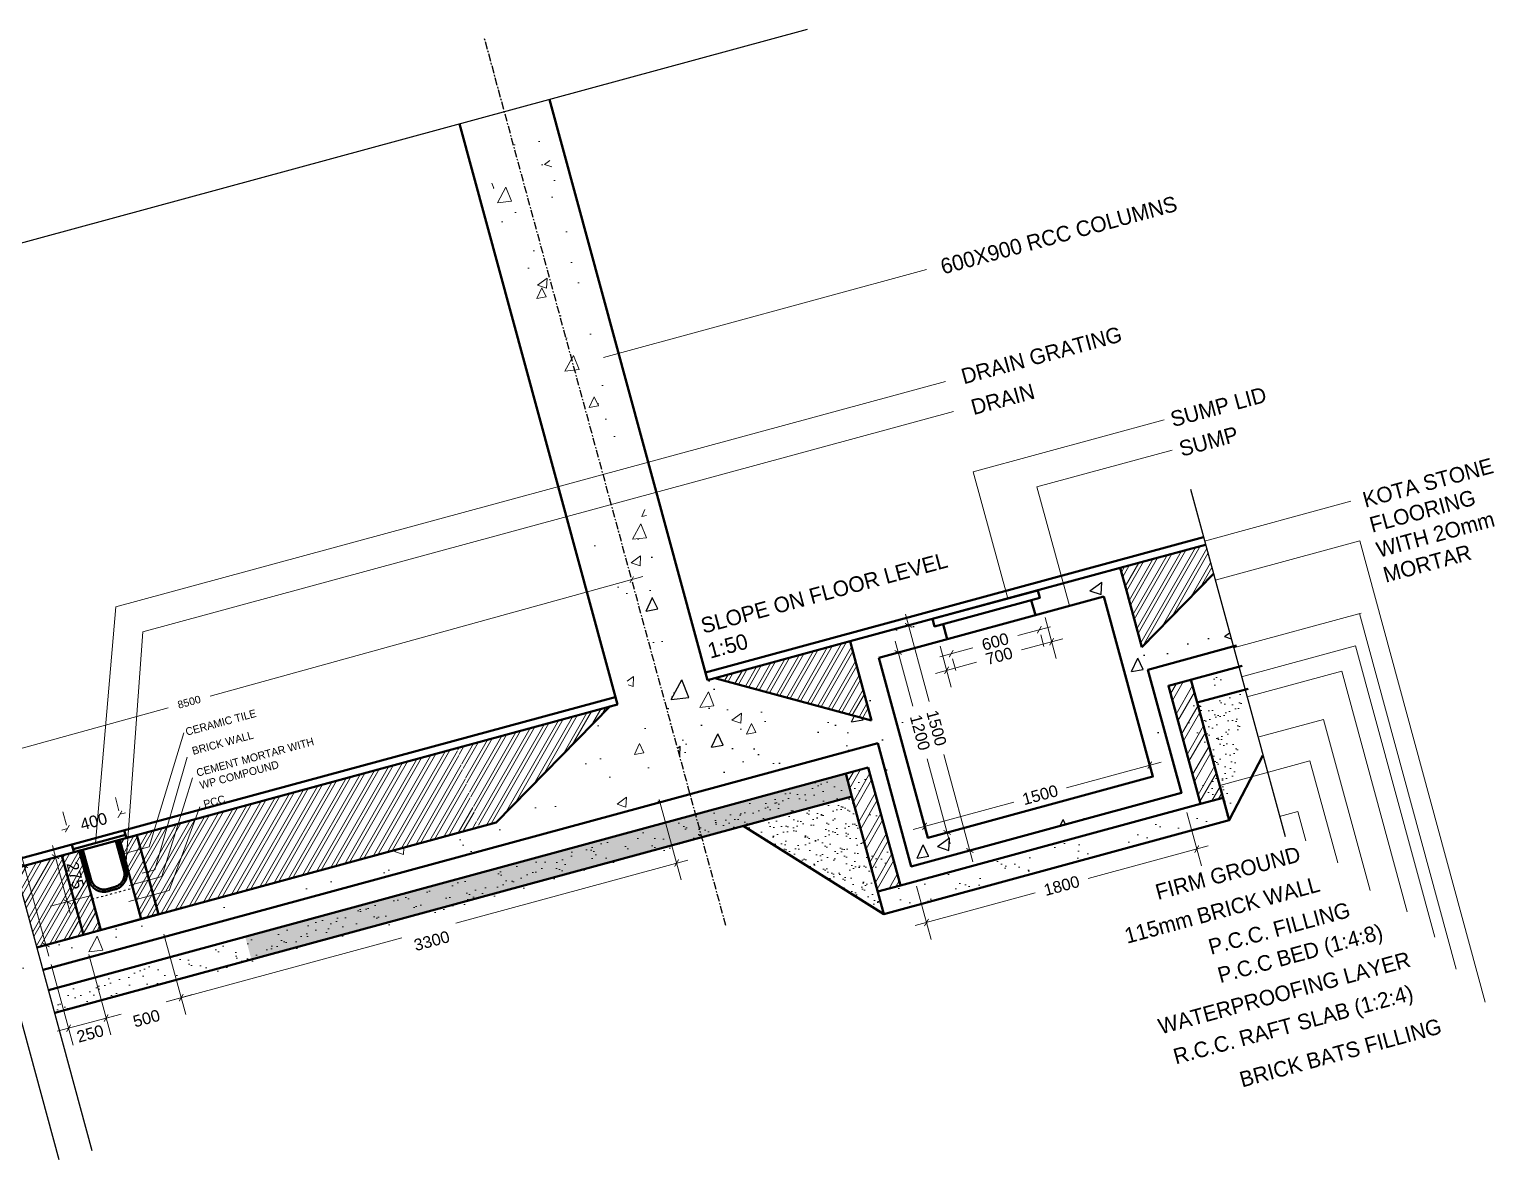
# Model space of a CAD drawing. Header units: millimetres. Extents: x -31731215 to 29997125, y -14487545 to 25622576.
# Drawn here: x 2163708 to 2173127, y -909850 to -902579 of the extents above; entities that cross this region are included whole.
import ezdxf

# ---------------------------------------------------------------- set-up
doc = ezdxf.new("R2010")
doc.units = ezdxf.units.MM
doc.header["$MEASUREMENT"] = 0
for name, pattern in [('1', [0]), ('ACAD_ISO03W100', [30, 12, -18]), ('CENTER', [2, 1.25, -0.25, 0.25, -0.25])]:
    doc.linetypes.add(name, pattern=pattern)
for name, color, linetype, lineweight in [('D AND W', 6, 'Continuous', 9), ('DIMENSION', 101, 'Continuous', 9), ('DIMENSIONS', 2, '1', 15), ('ELEV 4', 21, 'Continuous', 9), ('HATCH', 8, '1', 18), ('section think', 172, 'Continuous', 50), ('SLAB', 240, 'Continuous', 40)]:
    doc.layers.add(name, color=color, linetype=linetype, lineweight=lineweight)
doc.styles.add('2mm', font='arial.ttf')
doc.dimstyles.new('DIM 75', dxfattribs={"dimscale": 75, "dimtxt": 2, "dimasz": 0.5, "dimexe": 1.5, "dimexo": 1.75, "dimgap": 0.9, "dimtad": 1, "dimdec": 0, "dimlfac": -1, "dimrnd": 10, "dimdsep": 46, "dimtxsty": '2mm', "dimblk": 'ARCHTICK', "dimcen": 1, "dimdle": 1, "dimclrd": 256, "dimclre": 1, "dimclrt": 256, "dimadec": 0, "dimazin": 3, "dimtfac": 0.666667, "dimtdec": 0, "dimtix": 1, "dimtofl": 0, "dimtmove": 2, "dimatfit": 3, "dimfxl": 1, "dimtolj": 1, "dimlwd": 13, "dimlwe": 15, "dimarcsym": 0})
pattern_1 = [(60.208688, (1684036.23, -1343275.594), (-57.863285, 33.1269656), []), (60.208688, (1684066.56, -1343267.35), (-57.863285, 33.1269656), [])]
pattern_2 = [(52.70869, (2143080.24, -931550.31), (-28.76608, 93.61499), [0, -77.216, 0, -86.36, 0, -82.55]), (22.7087, (2143080.24, -931550.31), (49.14617, 161.9291), [0, -41.656, 0, -69.596, 0, -26.67]), (342.7087, (2143019.944, -931566.7), (152.58244, 41.77845), [0, -25.4, 0, -91.44, 0, -119.38]), (332.7087, (2143019.94, -931566.7), (135.6664, 83.0859), [0, -12.7, 0, -59.944, 0, -68.58])]

# ---------------------------------------------------------------- blocks, each defined once
blk = doc.blocks.new('_ArchTick')
at = {"color": 0, "linetype": 'ByBlock', "const_width": 0.15}
blk.add_lwpolyline([(-0.5, -0.5), (0.5, 0.5)], dxfattribs=at)
blk = doc.blocks.new('*D464')
at = {"layer": 'Defpoints', "color": 0, "transparency": 16777216}
for p in [(2163675.8, -907959), (2163675.8, -907959), (2163814.5, -908468.8)]:
    blk.add_point(p, dxfattribs=at)
at = {"layer": 'DIMENSION', "lineweight": 13, "transparency": 16777216}
blk.add_line((2163834.1, -908541.2), (2163656.2, -907886.6), dxfattribs=at)
at = {"layer": 'DIMENSION', "color": 1, "lineweight": 15, "transparency": 16777216}
for p, q in [((2163802.5, -907924.5), (2163784.4, -907929.4)), ((2163941.1, -908434.4), (2163923, -908439.3))]:
    blk.add_line(p, q, dxfattribs=at)
at = {"layer": 'DIMENSION', "lineweight": 13, "transparency": 16777216, "xscale": 37.5, "yscale": 37.5, "zscale": 37.5}
for p, rotation in [((2163675.8, -907959), 105.2086876161809), ((2163814.5, -908468.8), 285.2086876161809)]:
    blk.add_blockref('_ArchTick', p, dxfattribs=dict(at, rotation=rotation))
at = {"layer": 'DIMENSION', "transparency": 16777216, "insert": (2163600.3, -908253.3), "char_height": 75, "attachment_point": 5, "rotation": 285.20869, "style": '2mm'}
blk.add_mtext('\\A1;530', dxfattribs=at)
blk = doc.blocks.new('*D467')
at = {"layer": 'Defpoints', "color": 0, "transparency": 16777216}
for p in [(2163814.5, -908468.8), (2164055.7, -908403.3), (2164201.4, -908939.3)]:
    blk.add_point(p, dxfattribs=at)
at = {"layer": 'DIMENSION', "color": 1, "lineweight": 15, "transparency": 16777216}
for p, q in [((2164090.1, -908529.9), (2164231, -909047.9)), ((2163848.9, -908595.5), (2163989.7, -909113.5))]:
    blk.add_line(p, q, dxfattribs=at)
at = {"layer": 'DIMENSION', "lineweight": 13, "transparency": 16777216}
blk.add_line((2163887.8, -909024.6), (2164273.8, -908919.7), dxfattribs=at)
at = {"layer": 'DIMENSION', "lineweight": 13, "transparency": 16777216, "xscale": 37.5, "yscale": 37.5, "zscale": 37.5}
for p, rotation in [((2164201.4, -908939.3), 15.20868761619487), ((2163960.2, -909004.9), 195.2086876161949)]:
    blk.add_blockref('_ArchTick', p, dxfattribs=dict(at, rotation=rotation))
at = {"layer": 'DIMENSION', "transparency": 16777216, "insert": (2164099.2, -909039.7), "char_height": 75, "attachment_point": 5, "rotation": 15.20869, "style": '2mm'}
blk.add_mtext('\\A1;250', dxfattribs=at)
blk = doc.blocks.new('*D468')
at = {"layer": 'Defpoints', "color": 0, "transparency": 16777216}
for p in [(2163876.1, -907901.3), (2164165.6, -907825.8), (2164241.4, -908116.1)]:
    blk.add_point(p, dxfattribs=at)
at = {"layer": 'DIMENSION', "color": 1, "lineweight": 15, "transparency": 16777216}
for p, q in [((2164038.6, -907858.9), (2163767.3, -907929.7)), ((2164114.4, -908149.2), (2163843, -908220))]:
    blk.add_line(p, q, dxfattribs=at)
at = {"layer": 'DIMENSION', "lineweight": 13, "transparency": 16777216}
blk.add_line((2163970.8, -908264.2), (2163857.2, -907828.7), dxfattribs=at)
at = {"layer": 'DIMENSION', "lineweight": 13, "transparency": 16777216, "xscale": 37.5, "yscale": 37.5, "zscale": 37.5}
for p, rotation in [((2163876.1, -907901.3), 104.6189198224399), ((2163951.8, -908191.6), 284.6189198224399)]:
    blk.add_blockref('_ArchTick', p, dxfattribs=dict(at, rotation=rotation))
at = {"layer": 'DIMENSION', "transparency": 16777216, "insert": (2164003.8, -908022), "char_height": 75, "attachment_point": 5, "rotation": 284.61892, "style": '2mm'}
blk.add_mtext('\\A1;275', dxfattribs=at)
blk = doc.blocks.new('*D469')
at = {"layer": 'Defpoints', "color": 0, "transparency": 16777216}
for p in [(2164290.2, -907628.8), (2164318.4, -907732.5), (2163980.7, -907824.3)]:
    blk.add_point(p, dxfattribs=at)
at = {"layer": 'DIMENSION', "color": 1, "lineweight": 15, "transparency": 16777216}
for p, q in [((2164284, -907605.8), (2164260.7, -907520.2)), ((2163946.2, -907697.6), (2163923, -907612.1))]:
    blk.add_line(p, q, dxfattribs=at)
at = {"layer": 'DIMENSION', "lineweight": 13, "transparency": 16777216}
for p, q in [((2164290.2, -907628.8), (2164326.4, -907619)), ((2163952.5, -907720.6), (2163916.3, -907730.5))]:
    blk.add_line(p, q, dxfattribs=at)
at = {"layer": 'DIMENSION', "lineweight": 13, "transparency": 16777216, "xscale": 37.5, "yscale": 37.5, "zscale": 37.5}
for p, rotation in [((2164290.2, -907628.8), 195.2086876161795), ((2163952.5, -907720.6), 15.20868761617955)]:
    blk.add_blockref('_ArchTick', p, dxfattribs=dict(at, rotation=rotation))
at = {"layer": 'DIMENSION', "transparency": 16777216, "insert": (2164121.4, -907674.7), "char_height": 75, "attachment_point": 5, "rotation": 15.20869, "style": '2mm'}
blk.add_mtext('\\A1;400', dxfattribs=at)
blk = doc.blocks.new('*D470')
at = {"layer": 'Defpoints', "color": 0, "transparency": 16777216}
for p in [(2167580, -906119.5), (2167580, -906119.5), (2161890.2, -907693.8)]:
    blk.add_point(p, dxfattribs=at)
at = {"layer": 'ELEV 4', "color": 1, "lineweight": 15, "transparency": 16777216}
for p, q in [((2167545, -905993), (2167550, -906011.1)), ((2161855.2, -907567.3), (2161860.2, -907585.4))]:
    blk.add_line(p, q, dxfattribs=at)
at = {"layer": 'ELEV 4', "lineweight": 13, "transparency": 16777216}
for p, q in [((2167652.3, -906099.5), (2164870.3, -906869.3)), ((2161817.9, -907713.8), (2164599.9, -906944))]:
    blk.add_line(p, q, dxfattribs=at)
at = {"layer": 'ELEV 4', "lineweight": 13, "transparency": 16777216, "xscale": 33.75, "yscale": 33.75, "zscale": 33.75}
for p, rotation in [((2167580, -906119.5), 15.46584766612798), ((2161890.2, -907693.8), 195.465847666128)]:
    blk.add_blockref('_ArchTick', p, dxfattribs=dict(at, rotation=rotation))
at = {"layer": 'ELEV 4', "transparency": 16777216, "insert": (2164735.1, -906906.6), "char_height": 48.75, "attachment_point": 5, "rotation": 15.46585, "style": '2mm'}
blk.add_mtext('\\A1;8500', dxfattribs=at)
blk = doc.blocks.new('*D473')
at = {"layer": 'Defpoints', "color": 0, "transparency": 16777216}
for p in [(2170174.4, -906347.7), (2170199.9, -906441.6), (2169607.7, -906501.8)]:
    blk.add_point(p, dxfattribs=at)
at = {"layer": 'DIMENSION', "lineweight": 13, "transparency": 16777216}
for p, q in [((2170272.3, -906421.9), (2170061.7, -906479.2)), ((2169560.8, -906615.3), (2169771.4, -906558.1))]:
    blk.add_line(p, q, dxfattribs=at)
at = {"layer": 'DIMENSION', "color": 1, "lineweight": 15, "transparency": 16777216}
for p, q in [((2170208.8, -906474.4), (2170229.4, -906550.1)), ((2169642.1, -906628.4), (2169662.7, -906704.2))]:
    blk.add_line(p, q, dxfattribs=at)
at = {"layer": 'DIMENSION', "lineweight": 13, "transparency": 16777216, "xscale": 37.5, "yscale": 37.5, "zscale": 37.5}
for p, rotation in [((2170199.9, -906441.6), 15.2086876161846), ((2169633.2, -906595.7), 195.2086876161846)]:
    blk.add_blockref('_ArchTick', p, dxfattribs=dict(at, rotation=rotation))
at = {"layer": 'DIMENSION', "transparency": 16777216, "insert": (2169916.6, -906518.6), "char_height": 75, "attachment_point": 5, "rotation": 15.20869, "style": '2mm'}
blk.add_mtext('\\A1;600', dxfattribs=at)
blk = doc.blocks.new('*D474')
at = {"layer": 'Defpoints', "color": 0, "transparency": 16777216}
for p in [(2170202.5, -906236.4), (2169527.1, -906420.1), (2170279.3, -906518.8)]:
    blk.add_point(p, dxfattribs=at)
at = {"layer": 'DIMENSION', "color": 1, "lineweight": 15, "transparency": 16777216}
for p, q in [((2170237, -906363.1), (2170308.8, -906627.4)), ((2169561.5, -906546.7), (2169633.4, -906811))]:
    blk.add_line(p, q, dxfattribs=at)
at = {"layer": 'DIMENSION', "lineweight": 13, "transparency": 16777216}
for p, q in [((2170351.7, -906499.2), (2170086.3, -906571.3)), ((2169531.5, -906722.2), (2169796.9, -906650))]:
    blk.add_line(p, q, dxfattribs=at)
at = {"layer": 'DIMENSION', "lineweight": 13, "transparency": 16777216, "xscale": 37.5, "yscale": 37.5, "zscale": 37.5}
for p, rotation in [((2170279.3, -906518.8), 15.20868761616951), ((2169603.8, -906702.5), 195.2086876161695)]:
    blk.add_blockref('_ArchTick', p, dxfattribs=dict(at, rotation=rotation))
at = {"layer": 'DIMENSION', "transparency": 16777216, "insert": (2169941.6, -906610.7), "char_height": 75, "attachment_point": 5, "rotation": 15.20869, "style": '2mm'}
blk.add_mtext('\\A1;700', dxfattribs=at)
blk = doc.blocks.new('*D475')
at = {"layer": 'Defpoints', "color": 0, "transparency": 16777216}
for p in [(2169167.3, -906621.5), (2169482.1, -907779.5), (2169607.5, -907745.4)]:
    blk.add_point(p, dxfattribs=at)
at = {"layer": 'DIMENSION', "lineweight": 13, "transparency": 16777216}
for p, q in [((2169273, -906515), (2169386.6, -906933)), ((2169627.2, -907817.8), (2169478.9, -907272.3))]:
    blk.add_line(p, q, dxfattribs=at)
at = {"layer": 'DIMENSION', "color": 1, "lineweight": 15, "transparency": 16777216}
for p, q in [((2169294, -906587.1), (2169401.2, -906557.9)), ((2169608.8, -907745), (2169716.1, -907715.9))]:
    blk.add_line(p, q, dxfattribs=at)
at = {"layer": 'DIMENSION', "lineweight": 13, "transparency": 16777216, "xscale": 37.5, "yscale": 37.5, "zscale": 37.5}
for p, rotation in [((2169292.7, -906587.4), 105.2086876161713), ((2169607.5, -907745.4), 285.2086876161713)]:
    blk.add_blockref('_ArchTick', p, dxfattribs=dict(at, rotation=rotation))
at = {"layer": 'DIMENSION', "transparency": 16777216, "insert": (2169432.8, -907102.7), "char_height": 75, "attachment_point": 5, "rotation": 285.20869, "style": '2mm'}
blk.add_mtext('\\A1;1200', dxfattribs=at)
blk = doc.blocks.new('*D476')
at = {"layer": 'Defpoints', "color": 0, "transparency": 16777216}
for p in [(2168983.2, -906516.1), (2169753, -907861.3), (2169376.7, -907963.6)]:
    blk.add_point(p, dxfattribs=at)
at = {"layer": 'DIMENSION', "color": 1, "lineweight": 15, "transparency": 16777216}
for p, q in [((2169109.9, -906481.7), (2169468, -906384.3)), ((2169503.4, -907929.1), (2169861.5, -907831.8))]:
    blk.add_line(p, q, dxfattribs=at)
at = {"layer": 'DIMENSION', "lineweight": 13, "transparency": 16777216}
for p, q in [((2169339.8, -906341.4), (2169492.8, -906904.1)), ((2169772.7, -907933.7), (2169585, -907243.5))]:
    blk.add_line(p, q, dxfattribs=at)
at = {"layer": 'DIMENSION', "lineweight": 13, "transparency": 16777216, "xscale": 37.5, "yscale": 37.5, "zscale": 37.5}
for p, rotation in [((2169359.5, -906413.8), 105.2086876161774), ((2169753, -907861.3), 285.2086876161774)]:
    blk.add_blockref('_ArchTick', p, dxfattribs=dict(at, rotation=rotation))
at = {"layer": 'DIMENSION', "transparency": 16777216, "insert": (2169538.9, -907073.8), "char_height": 75, "attachment_point": 5, "rotation": 285.20869, "style": '2mm'}
blk.add_mtext('\\A1;1500', dxfattribs=at)
blk = doc.blocks.new('*D477')
at = {"layer": 'Defpoints', "color": 0, "transparency": 16777216}
for p in [(2170909.6, -907312.6), (2170929.6, -907386), (2169482.1, -907779.5)]:
    blk.add_point(p, dxfattribs=at)
at = {"layer": 'DIMENSION', "color": 1, "lineweight": 15, "transparency": 16777216}
for p, q in [((2170895.1, -907259.3), (2170880.1, -907204)), ((2169447.7, -907652.8), (2169432.6, -907597.5))]:
    blk.add_line(p, q, dxfattribs=at)
at = {"layer": 'DIMENSION', "lineweight": 13, "transparency": 16777216}
for p, q in [((2170982, -907292.9), (2170374.8, -907458)), ((2169389.8, -907725.7), (2170035.4, -907550.2))]:
    blk.add_line(p, q, dxfattribs=at)
at = {"layer": 'DIMENSION', "lineweight": 13, "transparency": 16777216, "xscale": 37.5, "yscale": 37.5, "zscale": 37.5}
for p, rotation in [((2170909.6, -907312.6), 15.20868761617191), ((2169462.2, -907706.1), 195.2086876161719)]:
    blk.add_blockref('_ArchTick', p, dxfattribs=dict(at, rotation=rotation))
at = {"layer": 'DIMENSION', "transparency": 16777216, "insert": (2170205.1, -907504.1), "char_height": 75, "attachment_point": 5, "rotation": 15.20869, "style": '2mm'}
blk.add_mtext('\\A1;1500', dxfattribs=at)
blk = doc.blocks.new('*D478')
at = {"layer": 'Defpoints', "color": 0, "transparency": 16777216}
for p in [(2171113.7, -907491.4), (2171211.8, -907852.2), (2169376.7, -907963.6)]:
    blk.add_point(p, dxfattribs=at)
at = {"layer": 'DIMENSION', "color": 1, "lineweight": 15, "transparency": 16777216}
for p, q in [((2171148.1, -907618), (2171241.3, -907960.8)), ((2169411.1, -908090.2), (2169504.3, -908433))]:
    blk.add_line(p, q, dxfattribs=at)
at = {"layer": 'DIMENSION', "lineweight": 13, "transparency": 16777216}
for p, q in [((2171284.1, -907832.5), (2170513, -908042.2)), ((2169402.4, -908344.1), (2170173.6, -908134.4))]:
    blk.add_line(p, q, dxfattribs=at)
at = {"layer": 'DIMENSION', "lineweight": 13, "transparency": 16777216, "xscale": 37.5, "yscale": 37.5, "zscale": 37.5}
for p, rotation in [((2171211.8, -907852.2), 15.20868761617425), ((2169474.8, -908324.4), 195.2086876161742)]:
    blk.add_blockref('_ArchTick', p, dxfattribs=dict(at, rotation=rotation))
at = {"layer": 'DIMENSION', "transparency": 16777216, "insert": (2170343.3, -908088.3), "char_height": 75, "attachment_point": 5, "rotation": 15.20869, "style": '2mm'}
blk.add_mtext('\\A1;1800', dxfattribs=at)
blk = doc.blocks.new('*D479')
at = {"layer": 'Defpoints', "color": 0, "transparency": 16777216}
for p in [(2164538.2, -908272.1), (2164055.7, -908403.3), (2164683.9, -908808.2)]:
    blk.add_point(p, dxfattribs=at)
at = {"layer": 'DIMENSION', "color": 1, "lineweight": 15, "transparency": 16777216}
for p, q in [((2164572.6, -908398.7), (2164713.4, -908916.7)), ((2164090.1, -908529.9), (2164231, -909047.9))]:
    blk.add_line(p, q, dxfattribs=at)
at = {"layer": 'DIMENSION', "lineweight": 13, "transparency": 16777216}
for p, q in [((2164756.3, -908788.5), (2164587.6, -908834.3)), ((2164129.1, -908959), (2164297.7, -908913.2))]:
    blk.add_line(p, q, dxfattribs=at)
at = {"layer": 'DIMENSION', "lineweight": 13, "transparency": 16777216, "xscale": 37.5, "yscale": 37.5, "zscale": 37.5}
for p, rotation in [((2164683.9, -908808.2), 15.20868761618088), ((2164201.4, -908939.3), 195.2086876161809)]:
    blk.add_blockref('_ArchTick', p, dxfattribs=dict(at, rotation=rotation))
at = {"layer": 'DIMENSION', "transparency": 16777216, "insert": (2164461, -908941.3), "char_height": 75, "attachment_point": 5, "rotation": 15.20869, "style": '2mm'}
blk.add_mtext('\\A1;500', dxfattribs=at)
blk = doc.blocks.new('*D480')
at = {"layer": 'Defpoints', "color": 0, "transparency": 16777216}
for p in [(2167722.6, -907406.4), (2167868.3, -907942.5), (2164538.2, -908272.1)]:
    blk.add_point(p, dxfattribs=at)
at = {"layer": 'DIMENSION', "color": 1, "lineweight": 15, "transparency": 16777216}
for p, q in [((2167757, -907533), (2167897.9, -908051)), ((2164572.6, -908398.7), (2164713.4, -908916.7))]:
    blk.add_line(p, q, dxfattribs=at)
at = {"layer": 'DIMENSION', "lineweight": 13, "transparency": 16777216}
for p, q in [((2167940.7, -907922.8), (2166449.2, -908328.3)), ((2164611.6, -908827.8), (2166103.1, -908422.4))]:
    blk.add_line(p, q, dxfattribs=at)
at = {"layer": 'DIMENSION', "lineweight": 13, "transparency": 16777216, "xscale": 37.5, "yscale": 37.5, "zscale": 37.5}
for p, rotation in [((2167868.3, -907942.5), 15.20868761617496), ((2164683.9, -908808.2), 195.208687616175)]:
    blk.add_blockref('_ArchTick', p, dxfattribs=dict(at, rotation=rotation))
at = {"layer": 'DIMENSION', "transparency": 16777216, "insert": (2166294.5, -908442.9), "char_height": 75, "attachment_point": 5, "rotation": 15.20869, "style": '2mm'}
blk.add_mtext('\\A1;3300', dxfattribs=at)

msp = doc.modelspace()

# ---------------------------------------------------------------- hatches: boundary and pattern name
h = msp.add_hatch()
h.set_pattern_fill('AR-CONC', color=256, scale=5, angle=15.2086876)
h.set_pattern_definition([(65.2087, (2085837.2, -919156.6), (899.927, 162.063), [95.25, -1047.75]), (10.2087, (2085837.2, -919156.6), (-420.65, 875.599), [76.2, -838.203]), (115.6601, (2085912.2, -919143.1), (479.276, 1037.662), [80.95, -890.451]), (61.3929, (2085770.6, -918911.5), (1363.071, 152.719), [142.875, -1571.625]), (111.8442, (2085884.2, -918898.7), (820.904, 1505.2), [121.425, -1335.678]), (6.3928, (2085770.6, -918911.5), (820.904, 1505.2), [114.3, -1257.299]), (36.2087, (2085909.8, -918939.4), (865.661, -294.5485), [95.25, -1047.75]), (341.2087, (2085909.8, -918939.4), (56.592, 969.75), [76.2, -838.2]), (86.6601, (2085981.9, -918964), (922.253, 675.201), [80.95, -890.45]), (52.7087, (2085837.2, -919156.57), (-96.0068, 412.0195), [0, -828.04, 0, -850.9, 0, -841.375]), (22.7087, (2085837.2, -919156.57), (190.9925, 571.0055), [0, -485.14, 0, -808.99, 0, -320.675]), (342.7087, (2085563.92, -919230.87), (661.7231, 150.2106), [0, -317.5, 0, -990.6, 0, -1314.45]), (332.7087, (2085441.37, -919264.2), (681.3547, 316.9776), [0, -412.75, 0, -657.86, 0, -933.45])])
h.paths.add_polyline_path([(2170759.521, -906188.653), (2170720.17, -906043.906), (2170189.433, -906188.191), (2170202.55, -906236.439), (2169527.066, -906420.074), (2169513.949, -906371.825), (2168983.212, -906516.11), (2169022.563, -906660.856), (2169121.827, -907025.992), (2168114.733, -906752.212), (2167969.987, -906791.562), (2167641.821, -905584.434), (2167448.825, -905636.901), (2167954.957, -907498.658), (2169161.178, -907170.738), (2169376.716, -907963.575), (2171113.674, -907491.371), (2170898.136, -906698.535), (2171446.577, -906549.437), (2171319.692, -906082.702), (2170858.785, -906553.788)])
h.paths.add_polyline_path([(2170929.577, -907385.975), (2169482.112, -907779.478), (2169167.309, -906621.506), (2170614.774, -906228.003)], flags=16)
at = {"layer": 'DIMENSIONS'}
h = msp.add_hatch(dxfattribs=at)
h.set_pattern_fill('AR-SAND', color=0, scale=3, angle=15.2086876)
h.set_pattern_definition([(52.7087, (2135753.94, -917450.61), (-43.1491, 140.4225), [0, -115.824, 0, -129.54, 0, -123.825]), (22.7087, (2135753.94, -917450.61), (73.7193, 242.8936), [0, -62.484, 0, -104.394, 0, -40.005]), (342.7087, (2135663.5, -917475.2), (228.87366, 62.66767), [0, -38.1, 0, -137.16, 0, -179.07]), (332.7087, (2135663.5, -917475.2), (203.4996, 124.6289), [0, -19.05, 0, -89.916, 0, -102.87])])
h.paths.add_polyline_path([(2167996.2, -907650.367), (2165101.27, -908437.373), (2165140.62, -908582.12), (2168035.55, -907795.113)])
h.paths.add_polyline_path([(2168961.176, -907388.031), (2167996.2, -907650.367), (2168035.55, -907795.113), (2169000.527, -907532.778)])
h.paths.add_polyline_path([(2163837.083, -908781.051), (2163876.433, -908925.798), (2165140.62, -908582.12), (2165101.27, -908437.373)])
h = msp.add_hatch(dxfattribs=at)
h.set_pattern_fill('ANSI32', color=253, scale=7, angle=15.2086876)
h.set_pattern_definition(pattern_1)
h.paths.add_polyline_path([(2163617.875, -907974.714), (2163756.489, -908484.596), (2164055.699, -908403.253), (2163917.084, -907893.371)])
h.paths.add_polyline_path([(2163703.159, -908334.975), (2163647.462, -908130.099), (2163498.322, -908170.644), (2163554.019, -908375.52)], flags=9)
h.paths.add_polyline_path([(2164105.754, -908104.583), (2164052.168, -907899.144), (2163902.619, -907938.151), (2163956.204, -908143.59)], flags=9)
h = msp.add_hatch(dxfattribs=at)
h.set_pattern_fill('ANSI32', color=253, scale=7, angle=15.2086876)
h.set_pattern_definition(pattern_1)
h.paths.add_polyline_path([(2164028.057, -907863.203), (2163917.084, -907893.371), (2164055.699, -908403.253), (2164166.672, -908373.085)])
at = {"layer": 'HATCH'}
h = msp.add_hatch(dxfattribs=at)
h.set_pattern_fill('AR-CONC', color=256, scale=4, angle=15.2086876)
h.set_pattern_definition([(65.2087, (2135778.3, -917540.15), (719.941, 129.651), [76.2, -838.2]), (10.2087, (2135778.3, -917540.15), (-336.52, 700.479), [60.96, -670.562]), (115.6601, (2135838.3, -917529.34), (383.421, 830.13), [64.76, -712.361]), (61.393, (2135725, -917344.1), (1090.457, 122.175), [114.3, -1257.3]), (111.8442, (2135815.8, -917333.9), (656.723, 1204.16), [97.14, -1068.542]), (6.393, (2135725, -917344.1), (656.723, 1204.16), [91.44, -1005.84]), (36.2087, (2135836.35, -917366.43), (692.529, -235.639), [76.2, -838.2]), (341.2087, (2135836.35, -917366.4), (45.274, 775.8), [60.96, -670.56]), (86.6601, (2135894.06, -917386.1), (737.803, 540.161), [64.76, -712.36]), (52.7087, (2135778.28, -917540.15), (-76.8054, 329.6156), [0, -662.432, 0, -680.72, 0, -673.1]), (22.7087, (2135778.3, -917540.15), (152.794, 456.8044), [0, -388.112, 0, -647.192, 0, -256.54]), (342.7087, (2135559.65, -917599.58), (529.3785, 120.1685), [0, -254, 0, -792.48, 0, -1051.56]), (332.7087, (2135461.6, -917626.24), (545.084, 253.582), [0, -330.2, 0, -526.288, 0, -746.76])])
h.paths.add_polyline_path([(2160971.76, -904683.093), (2160778.764, -904735.56), (2161794.136, -908470.509), (2161649.389, -908509.86), (2161748.654, -908874.995), (2160880.175, -909111.097), (2160958.875, -909400.59), (2162165.096, -909072.671)])
h.paths.add_polyline_path([(2168114.733, -906752.212), (2167969.987, -906791.562), (2167641.821, -905584.434), (2167448.825, -905636.901), (2167954.957, -907498.658), (2169511.108, -907075.608), (2169471.757, -906930.861), (2169121.827, -907025.992)])
h.paths.add_polyline_path([(2166954.615, -903056.613), (2166761.62, -903109.08), (2167396.282, -905443.625), (2167589.277, -905391.158)])
h.paths.add_polyline_path([(2166761.62, -903109.08), (2166568.625, -903161.547), (2167203.287, -905496.092), (2167396.282, -905443.625)])
h.paths.add_polyline_path([(2165020.676, -908140.918), (2163331.967, -908600.005), (2162324.873, -908326.225), (2162363.218, -908315.801), (2161347.846, -904580.851), (2160971.76, -904683.093), (2162165.096, -909072.671), (2165060.026, -908285.664)])
h.paths.add_polyline_path([(2166709.385, -907681.831), (2165020.676, -908140.918), (2165060.026, -908285.664), (2167954.957, -907498.658), (2167448.825, -905636.901), (2167255.83, -905689.369), (2167583.996, -906896.496), (2167439.25, -906935.847)])
h = msp.add_hatch(dxfattribs=at)
h.set_pattern_fill('ANSI32', color=253, scale=7, angle=15.2086876)
h.set_pattern_definition([(60.20869, (2143080.24, -931550.31), (-57.86329, 33.12697), []), (60.20869, (2143110.57, -931542.067), (-57.86329, 33.12697), [])])
h.paths.add_polyline_path([(2165267.985, -907526.12), (2164616.659, -907703.187), (2164664.841, -907690.089)], flags=16)
h.paths.add_polyline_path([(2167439.25, -906935.847), (2166944.746, -907070.281), (2166778.552, -907528.061), (2166675.219, -907556.153), (2166709.385, -907681.831)])
h.paths.add_polyline_path([(2166944.746, -907070.281), (2166836.389, -907099.738), (2166731.476, -907438.852), (2166649.396, -907461.166), (2166675.219, -907556.153), (2166778.552, -907528.061)], flags=17)
h.paths.add_polyline_path([(2166836.389, -907099.738), (2166765.695, -907118.957), (2166621.412, -907158.181), (2166570.77, -907171.949), (2166649.396, -907461.166), (2166731.476, -907438.852)], flags=16)
h.paths.add_polyline_path([(2166765.695, -907118.957), (2166681.777, -907141.771), (2166649.809, -907246.954), (2166595.197, -907261.801), (2166570.77, -907171.949), (2166621.412, -907158.181)], flags=0)
h.paths.add_polyline_path([(2166681.777, -907141.771), (2166570.77, -907171.949), (2166595.197, -907261.801), (2166649.809, -907246.954)], flags=0)
h.paths.add_polyline_path([(2166570.77, -907171.949), (2166513.552, -907187.504), (2166506.549, -907285.9), (2166595.197, -907261.801)])
h.paths.add_polyline_path([(2166595.197, -907261.801), (2166506.549, -907285.9), (2166501.574, -907355.788), (2166538.424, -907491.335), (2166649.396, -907461.166), (2166635.315, -907409.369)])
h.paths.add_polyline_path([(2166513.552, -907187.504), (2166459.798, -907202.117), (2166484.225, -907291.969), (2166506.549, -907285.9)])
h.paths.add_polyline_path([(2166506.549, -907285.9), (2166484.225, -907291.969), (2166501.574, -907355.788)], flags=17)
h.paths.add_polyline_path([(2166649.396, -907461.166), (2166538.424, -907491.335), (2166564.247, -907586.321), (2166675.219, -907556.153)])
h.paths.add_polyline_path([(2166675.219, -907556.153), (2166564.247, -907586.321), (2166598.413, -907711.999), (2166709.385, -907681.831)])
h.paths.add_polyline_path([(2166454.906, -907203.447), (2164288.601, -907792.372), (2164427.215, -908302.254), (2166593.521, -907713.329)])
h.paths.add_polyline_path([(2168983.212, -906516.11), (2168114.733, -906752.212), (2169121.827, -907025.992), (2169022.563, -906660.856)])
h.paths.add_polyline_path([(2171319.692, -906082.702), (2171268.612, -905894.808), (2170720.17, -906043.906), (2170759.521, -906188.653), (2170858.785, -906553.788)])
h.paths.add_polyline_path([(2163544.195, -908542.309), (2163405.58, -908032.427), (2162507.964, -908276.45), (2163381.032, -908513.795)])
h = msp.add_hatch(dxfattribs=at)
h.set_pattern_fill('AR-SAND', color=256, scale=5, angle=15.2086876)
h.set_pattern_definition([(52.7087, (2085837.2, -919156.57), (-71.9152, 234.03747), [0, -193.04, 0, -215.9, 0, -206.375]), (22.7087, (2085837.2, -919156.57), (122.8654, 404.8227), [0, -104.14, 0, -173.99, 0, -66.675]), (342.7087, (2085686.47, -919197.55), (381.4561, 104.4461), [0, -63.5, 0, -228.6, 0, -298.45]), (332.7087, (2085686.47, -919197.55), (339.166, 207.7148), [0, -31.75, 0, -149.86, 0, -171.45])])
h.paths.add_polyline_path([(2169100.023, -907326.977), (2167990.388, -907628.988), (2168030.303, -907775.814), (2168995.28, -907513.478), (2169201.055, -908270.403), (2171420.502, -907667.031), (2171214.727, -906910.107), (2171521.924, -906826.593), (2171481.747, -906678.807), (2171029.803, -906801.671), (2171236.405, -907561.635), (2169306.451, -908086.306)])
h = msp.add_hatch(dxfattribs=at)
h.set_pattern_fill('ANSI32', color=253, scale=10, angle=15.2086876)
h.set_pattern_definition([(60.2087, (2145154.94, -930986.29), (-82.66184, 47.32424), []), (60.2087, (2145198.27, -930974.51), (-82.66184, 47.32424), [])])
h.paths.add_polyline_path([(2171174.723, -906762.956), (2171029.988, -906802.348), (2171069.98, -906949.457), (2171236.405, -907561.635), (2171381.151, -907522.285)])
h = msp.add_hatch(dxfattribs=at)
h.set_pattern_fill('AR-SAND', color=253, scale=2, angle=15.2086876)
h.set_pattern_definition(pattern_2)
h.paths.add_polyline_path([(2171214.727, -906910.107), (2171521.924, -906826.593), (2171420.502, -907667.031)])
h = msp.add_hatch(dxfattribs=at)
h.set_pattern_fill('ANSI32', color=253, scale=10, angle=15.2086876)
h.set_pattern_definition([(60.2087, (2143080.24, -931550.31), (-82.66184, 47.32424), []), (60.2087, (2143123.57, -931538.53), (-82.66184, 47.32424), [])])
h.paths.add_polyline_path([(2169100.023, -907326.977), (2168955.288, -907366.37), (2168995.28, -907513.478), (2169161.705, -908125.657), (2169306.451, -908086.306)])
h = msp.add_hatch(dxfattribs=at)
h.set_pattern_fill('AR-SAND', color=0, scale=3, angle=15.2086876)
h.set_pattern_definition([(52.7087, (2135748.7, -917431.31), (-43.1491, 140.4225), [0, -115.824, 0, -129.54, 0, -123.825]), (22.7087, (2135748.7, -917431.31), (73.7193, 242.8936), [0, -62.484, 0, -104.394, 0, -40.005]), (342.7087, (2135658.25, -917455.9), (228.87366, 62.66767), [0, -38.1, 0, -137.16, 0, -179.07]), (332.7087, (2135658.25, -917455.9), (203.4996, 124.6289), [0, -19.05, 0, -89.916, 0, -102.87])])
h.paths.add_polyline_path([(2162201.093, -909205.08), (2160898.374, -909559.233), (2160801.876, -909585.467), (2160841.227, -909730.213), (2162240.443, -909349.827)])
h.paths.add_polyline_path([(2167990.953, -907631.067), (2165096.023, -908418.074), (2165135.373, -908562.82), (2168030.303, -907775.814)])
h.paths.add_polyline_path([(2168955.93, -907368.732), (2167990.953, -907631.067), (2168030.303, -907775.814), (2168995.28, -907513.478)])
h.paths.add_polyline_path([(2163658.892, -908964.212), (2163619.541, -908819.465), (2162201.093, -909205.08), (2162240.443, -909349.827)])
h = msp.add_hatch(dxfattribs=at)
h.set_pattern_fill('AR-SAND', color=253, scale=2, angle=15.2086876)
h.set_pattern_definition(pattern_2)
h.paths.add_polyline_path([(2168995.28, -907513.478), (2168296.447, -907703.461), (2169201.055, -908270.403)])

# ---------------------------------------------------------------- linework, layer by layer
for points in [[(2156841.592, -905805.907), (2162775.66, -904192.69), (2162829.501, -903873.061), (2163032.696, -904397.689), (2163057.115, -904116.175), (2168709.727, -902579.474)], [(2163899.801, -909850.375), (2163141.652, -907061.593), (2163055.74, -907012.408), (2163172.473, -906908.132), (2163089.185, -906868.597), (2162236.594, -903732.423)], [(2164112.096, -909792.662), (2163353.947, -907003.879), (2163268.035, -906954.694), (2163384.768, -906850.419), (2163301.479, -906810.883), (2162448.889, -903674.709)], [(2171171.188, -905536.443), (2171779.013, -907772.27)], [(2168114.733, -906752.212), (2168066.484, -906765.329)], [(2167487.498, -906922.73), (2167439.25, -906935.847)]]:
    msp.add_lwpolyline(points)
at = {"color": 252, "linetype": 'CENTER', "ltscale": 40}
msp.add_lwpolyline([(2168185.006, -908344.873), (2166634.406, -902641.135)], dxfattribs=at)
at = {"linetype": 'ACAD_ISO03W100'}
msp.add_lwpolyline([(2164112.466, -908173.695), (2164373.01, -908102.864)], dxfattribs=at)
at = {"layer": 'D AND W', "lineweight": 50}
for points in [[(2168066.484, -906765.329), (2168114.733, -906752.212)], [(2167439.25, -906935.847), (2167487.498, -906922.73)]]:
    msp.add_lwpolyline(points, dxfattribs=at)
at = {"layer": 'DIMENSIONS'}
for points in [[(2167398.662, -904689.998), (2169475.104, -904125.503)], [(2169596.362, -904845.519), (2164264.195, -906295.104), (2164133.29, -907813.868)], [(2169648.905, -905038.795), (2164436.44, -906455.839), (2164329.192, -907962.689)], [(2171001.287, -905092.439), (2169774.923, -905425.834), (2169996.438, -906240.658)], [(2171052.91, -905285.664), (2170184.431, -905521.766), (2170392.83, -906288.34)], [(2171262.22, -905871.295), (2172202.78, -905615.597)], [(2171330.634, -906122.952), (2172258.994, -905870.571)], [(2173065.48, -908837.153), (2172258.994, -905870.571)], [(2171448.621, -906556.956), (2172268.716, -906334.008)], [(2172879.424, -908624.377), (2172257.594, -906337.032)], [(2171499.431, -906743.854), (2172231.303, -906544.889)], [(2172740.999, -908419.758), (2172231.303, -906544.889)], [(2171534.751, -906873.777), (2172144.625, -906707.978)], [(2172565.258, -908255.238), (2172144.625, -906707.978)], [(2171605.16, -907132.768), (2172026.399, -907018.251)], [(2172325.379, -908118.02), (2172026.399, -907018.251)], [(2164296.024, -907886.846), (2164478.612, -907837.209), (2164701.569, -907103.623)], [(2164433.735, -908007.884), (2164514.759, -907985.857), (2164723.41, -907261.959)], [(2171359.553, -907442.836), (2171939.259, -907285.239)], [(2172117.519, -907940.954), (2171939.259, -907285.239)], [(2164350.547, -908086.124), (2164560.278, -908029.107), (2164756.842, -907393.752)], [(2164346.455, -908189.243), (2164607.354, -908118.316), (2164802.841, -907579.849)], [(2171743.738, -907642.515), (2171860.729, -907610.711)], [(2171911.963, -907799.171), (2171860.729, -907610.711)], [(2163814.455, -908468.837), (2164196.608, -908364.946)]]:
    msp.add_lwpolyline(points, dxfattribs=at)
at = {"layer": 'section think', "lineweight": 50}
for points in [[(2168053.368, -906717.08), (2171255.495, -905846.56)], [(2170720.17, -906043.906), (2171268.612, -905894.808)], [(2169513.949, -906371.825), (2170141.184, -906201.307), (2170189.433, -906188.191), (2170202.55, -906236.439), (2169527.066, -906420.074), (2169513.949, -906371.825)], [(2170148.178, -906251.221), (2170174.411, -906347.718)], [(2169581.438, -906405.293), (2169607.672, -906501.79)], [(2168066.484, -906765.329), (2168983.212, -906516.11)], [(2169100.023, -907326.977), (2169306.451, -908086.306), (2171236.405, -907561.635), (2171029.803, -906801.671), (2171502.642, -906673.126)], [(2171214.727, -906910.107), (2171174.55, -906762.32)], [(2168995.28, -907513.478), (2169201.055, -908270.403), (2171420.502, -907667.031), (2171214.727, -906910.107), (2171542.819, -906820.913)], [(2164675.949, -907635.254), (2167474.382, -906874.481)], [(2164689.066, -907683.503), (2167487.498, -906922.73)], [(2163831.602, -908760.892), (2169100.023, -907326.977)], [(2171420.502, -907667.031), (2171637.243, -907250.784)], [(2168995.28, -907513.478), (2168955.288, -907366.37)], [(2163871.187, -908906.498), (2168995.28, -907513.478)], [(2171236.405, -907561.635), (2171381.151, -907522.285)], [(2163604.758, -907926.465), (2164675.949, -907635.254)], [(2163617.875, -907974.714), (2164689.066, -907683.503)], [(2169201.055, -908270.403), (2168296.447, -907703.461)], [(2164042.039, -907859.401), (2163993.79, -907872.518), (2163988.544, -907853.219), (2164278.037, -907774.518), (2164326.285, -907761.401), (2164331.532, -907780.701)], [(2164264.415, -907798.947), (2164317.345, -907993.645)], [(2164278.889, -907795.012), (2164331.819, -907989.71)], [(2164538.188, -908272.086), (2164399.573, -907762.204), (2164288.601, -907792.372), (2164427.215, -908302.254)], [(2164326.285, -907761.401), (2164318.415, -907732.452)], [(2164166.672, -908373.085), (2164028.057, -907863.203), (2163917.084, -907893.371), (2164055.699, -908403.253)], [(2163988.544, -907853.219), (2163980.674, -907824.269)], [(2164090.575, -908055.294), (2164037.645, -907860.596)], [(2164103.205, -908044.611), (2164052.11, -907856.664)], [(2169306.451, -908086.306), (2169161.705, -908125.657)], [(2164214.256, -908107.94), (2164251.816, -908097.729)], [(2164267.509, -908108.994), (2164215.215, -908123.211)]]:
    msp.add_lwpolyline(points, dxfattribs=at)
for centre, radius, start, end in [((2164232.379, -908012.832), 87.094, 282.8958142, 17.3277293), ((2164232.379, -908012.832), 102.094, 282.8958142, 17.3277293), ((2164188.036, -908024.887), 102.094, 193.0896459, 287.521561), ((2164188.036, -908024.887), 87.094, 193.0896459, 287.521561)]:
    msp.add_arc(centre, radius, start, end, dxfattribs=at)
at = {"layer": 'SLAB', "lineweight": 50}
for points in [[(2168066.484, -906765.329), (2168066.484, -906765.329), (2168066.484, -906765.329), (2167051.113, -903030.379)], [(2166472.127, -903187.781), (2167487.498, -906922.73)], [(2170759.521, -906188.653), (2170720.17, -906043.906), (2168983.212, -906516.11)], [(2171319.692, -906082.702), (2170858.785, -906553.788)], [(2170759.521, -906188.653), (2170858.785, -906553.788)], [(2169167.309, -906621.506), (2169482.112, -907779.478), (2170929.577, -907385.975), (2170614.774, -906228.003)], [(2169167.309, -906621.506), (2170614.774, -906228.003)], [(2168983.212, -906516.11), (2169022.563, -906660.856)], [(2169161.178, -907170.738), (2169376.716, -907963.575), (2171113.674, -907491.371), (2170898.136, -906698.535), (2171467.472, -906543.757)], [(2169022.563, -906660.856), (2169121.827, -907025.992)], [(2168114.733, -906752.212), (2169121.827, -907025.992)], [(2167439.25, -906935.847), (2166709.385, -907681.831)], [(2163795.84, -908629.342), (2169161.178, -907170.738)], [(2163756.489, -908484.596), (2166709.385, -907681.831)], [(2164055.699, -908403.253), (2164538.188, -908272.086)]]:
    msp.add_lwpolyline(points, dxfattribs=at)

# ---------------------------------------------------------------- texts
at = {"layer": 'DIMENSIONS', "attachment_point": 1, "rotation": 15.2086876}
for s, width, insert, char_height in [('600X900 RCC COLUMNS', 1885.9194, (2169555.198, -904060.157), 100), ('DRAIN GRATING', 1885.9194, (2169688.239, -904766.768), 100), ('DRAIN', 1885.9194, (2169751.043, -904964.788), 100), ('SUMP LID', 2739.4853, (2171032.99, -905042.368), 100), ('SUMP', 2739.4853, (2171088.602, -905232.66), 100), ('KOTA STONE FLOORING\\PWITH 2Omm MORTAR', 966.74416, (2172268.985, -905560.523), 100), ('SLOPE ON FLOOR LEVEL\\P1:50', 2739.4853, (2168014.581, -906370.728), 100), ('CERAMIC TILE', 1885.9194, (2164706.459, -907075.23), 50), ('BRICK WALL', 1885.9194, (2164748.306, -907198.641), 50), ('CEMENT MORTAR WITH WP COMPOUND', 846.55361, (2164776.041, -907338.841), 50), ('PCC', 1885.9194, (2164822.101, -907541.142), 50), ('FIRM GROUND', 1885.9194, (2170936.356, -908083.627), 100), ('115mm BRICK WALL', 1885.9194, (2170737.48, -908365.281), 100), ('P.C.C. FILLING', 1885.9194, (2171277.071, -908436.283), 100), ('{\\H40x;P.C.C BED (1:4:8)}', 2408.51066, (2171336.345, -908618.072), 2.5), ('WATERPROOFING LAYER', 1885.9194, (2170954.498, -908948.15), 100), ('{\\H5x;R.C.C. RAFT SLAB (1:2:4)}', 2450.27896, (2171051.324, -909141.034), 20), ('BRICK BATS FILLING', 1885.9194, (2171477.119, -909289.512), 100)]:
    msp.add_mtext_dynamic_manual_height_columns(s, width=width, gutter_width=12.5, heights=[0], dxfattribs=dict(at, insert=insert, char_height=char_height))

# ---------------------------------------------------------------- dimensions: what is measured, and where the dimension line sits
at = {"layer": 'DIMENSION'}
dim = msp.add_aligned_dim(p1=(2169527.066, -906420.074), p2=(2170202.55, -906236.439), distance=-292.659, dimstyle='DIM 75', override={"dimtxt": 1, "dimtad": 0, "dimrnd": 5, "dimfxl": 0.75}, dxfattribs=at)
dim.commit()
dim.dimension.update_dxf_attribs({"geometry": '*D474', "text_midpoint": (2169941.583, -906610.666)})
for base, p1, p2, angle, picture, middle in [((2169752.989, -907861.282), (2168983.212, -906516.11), (2169376.716, -907963.575), 285.2086876, '*D476', (2169538.905, -907073.793)), ((2169607.492, -907745.393), (2169167.309, -906621.506), (2169482.112, -907779.478), 285.2086876, '*D475', (2169432.758, -907102.65)), ((2170909.621, -907312.569), (2169482.112, -907779.478), (2170929.577, -907385.975), 15.2086876, '*D477', (2170205.121, -907504.092)), ((2167868.349, -907942.463), (2164538.188, -908272.086), (2167722.611, -907406.378), 15.2086876, '*D480', (2166294.501, -908442.865)), ((2171211.769, -907852.204), (2169376.716, -907963.575), (2171113.674, -907491.371), 15.2086876, '*D478', (2170343.29, -908088.306)), ((2164683.926, -908808.17), (2164055.699, -908403.253), (2164538.188, -908272.086), 15.2086876, '*D479', (2164461.045, -908941.302)), ((2164201.438, -908939.338), (2163814.455, -908468.837), (2164055.699, -908403.253), 15.2086876, '*D467', (2164099.179, -909039.678))]:
    dim = msp.add_linear_dim(base=base, p1=p1, p2=p2, angle=angle, dimstyle='DIM 75', override={"dimtxt": 1, "dimtad": 0, "dimrnd": 5, "dimfxl": 0.75}, dxfattribs=at)
    dim.commit()
    dim.dimension.update_dxf_attribs({"geometry": picture, "text_midpoint": middle, "dimtype": 161})
for p1, p2, distance, text, picture, middle in [((2169607.672, -906501.79), (2170174.411, -906347.718), -97.277, '600', '*D473', (2169916.561, -906518.625)), ((2163980.674, -907824.269), (2164318.415, -907732.452), 107.408, '400', '*D469', (2164121.368, -907674.715))]:
    dim = msp.add_aligned_dim(p1=p1, p2=p2, distance=distance, text=text, dimstyle='DIM 75', override={"dimtxt": 1, "dimtad": 0, "dimrnd": 5, "dimfxl": 0.75}, dxfattribs=at)
    dim.commit()
    dim.dimension.update_dxf_attribs({"geometry": picture, "text_midpoint": middle})
for base, p1, p2, angle, text, picture, middle in [((2163675.84, -907958.955), (2163814.455, -908468.837), (2163675.84, -907958.955), 105.2086876, '530', '*D464', (2163600.334, -908253.265)), ((2163876.11, -907901.319), (2164241.362, -908116.103), (2164165.641, -907825.799), 104.6189198, '275', '*D468', (2164003.809, -908022.047))]:
    dim = msp.add_linear_dim(base=base, p1=p1, p2=p2, angle=angle, text=text, dimstyle='DIM 75', override={"dimtxt": 1, "dimtad": 0, "dimrnd": 5, "dimfxl": 0.75}, dxfattribs=at)
    dim.commit()
    dim.dimension.update_dxf_attribs({"geometry": picture, "text_midpoint": middle, "dimtype": 161})
at = {"layer": 'ELEV 4'}
dim = msp.add_aligned_dim(p1=(2161890.164, -907693.793), p2=(2167580.025, -906119.507), distance=0, text='8500', dimstyle='DIM 75', override={"dimtxt": 0.65, "dimasz": 0.45, "dimtad": 0, "dimfxl": 0.75}, dxfattribs=at)
dim.commit()
dim.dimension.update_dxf_attribs({"geometry": '*D470', "text_midpoint": (2164735.095, -906906.65)})

doc.saveas('drawing.dxf')
